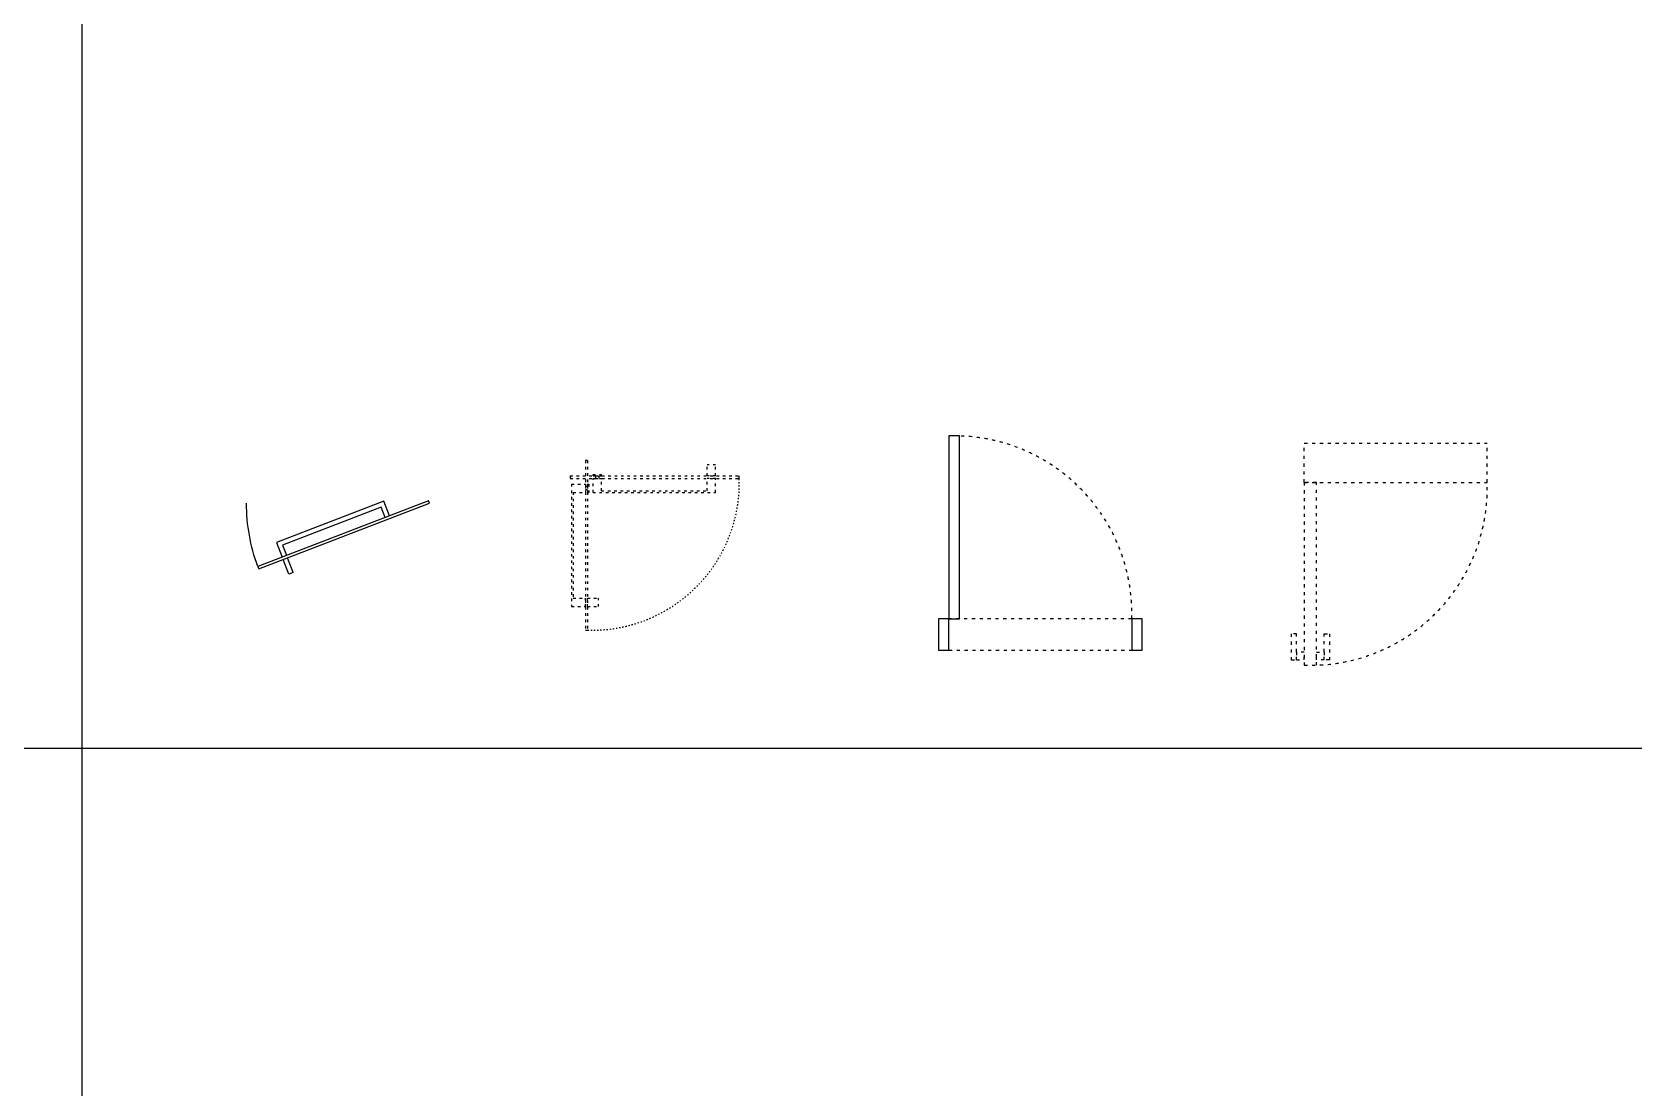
# Model space of a CAD drawing. Extents: x 185064 to 343242, y -369192 to -264966.
# Drawn here: x 191196 to 197328, y -356605 to -352560 of the extents above; entities that cross this region are included whole.
import ezdxf

# ---------------------------------------------------------------- set-up
doc = ezdxf.new("R2010")
doc.units = 0
doc.linetypes.add('ACAD_ISO03W100', pattern=[30, 12, -18])
for name, color, linetype in [('IDS-FIXT', 31, 'Continuous'), ('T-DIM', 9, 'Continuous'), ('固定家具', 3, 'Continuous')]:
    doc.layers.add(name, color=color, linetype=linetype)

# ---------------------------------------------------------------- blocks, each defined once
blk = doc.blocks.new('SH133-201opt1 B$0$gdfgsdfg')
at = {"layer": 'T-DIM', "color": 3, "linetype": 'ACAD_ISO03W100'}
blk.add_line((112180.2, 20409.4), (112180.2, 20399.3), dxfattribs=at)
at = {"layer": '固定家具', "color": 3, "linetype": 'ACAD_ISO03W100'}
for p, q in [((112265.2, 21124.3), (112252.1, 21124.3)), ((112252.1, 20327.3), (112252.1, 21124.3)), ((112265.2, 20327.3), (112265.2, 21124.3)), ((112199.8, 21013.1), (112199.8, 20973.9)), ((112252.1, 21013.1), (112199.8, 21013.1)), ((112252.1, 21013.1), (112252.1, 20973.9)), ((112265.2, 21013.1), (112265.2, 20973.9)), ((112330.6, 21013.1), (112265.2, 21013.1)), ((112330.6, 20435.5), (112330.6, 21013.1)), ((112252.1, 20973.9), (112199.8, 20973.9)), ((112322.8, 20973.9), (112265.2, 20973.9)), ((112322.8, 20474.8), (112322.8, 20973.9)), ((112245.6, 20435.5), (112245.6, 20474.8)), ((112252.1, 20474.8), (112245.6, 20474.8)), ((112252.1, 20435.5), (112252.1, 20474.8)), ((112265.2, 20435.5), (112265.2, 20474.8)), ((112322.8, 20474.8), (112265.2, 20474.8)), ((112180.2, 20409.4), (112980.2, 20409.4)), ((112180.2, 20399.3), (112980.2, 20399.3)), ((112252.1, 20435.5), (112245.6, 20435.5)), ((112252.1, 20463), (112265.2, 20463)), ((112252.1, 20447.3), (112265.2, 20447.3)), ((112330.6, 20435.5), (112265.2, 20435.5)), ((112291.4, 20415.9), (112330.6, 20415.9)), ((112291.4, 20409.4), (112291.4, 20415.9)), ((112291.4, 20409.4), (112330.6, 20409.4)), ((112291.4, 20399.3), (112330.6, 20399.3)), ((112291.4, 20333.9), (112291.4, 20399.3)), ((112303.2, 20409.4), (112303.2, 20399.3)), ((112318.9, 20409.4), (112318.9, 20399.3)), ((112330.6, 20409.4), (112330.6, 20415.9)), ((112330.6, 20341.7), (112330.6, 20399.3)), ((112869, 20461.7), (112829.7, 20461.7)), ((112829.7, 20409.4), (112829.7, 20461.7)), ((112869, 20409.4), (112829.7, 20409.4)), ((112869, 20399.3), (112829.7, 20399.3)), ((112829.7, 20341.7), (112829.7, 20399.3)), ((112869, 20409.4), (112869, 20461.7)), ((112869, 20333.9), (112869, 20399.3)), ((112980.2, 20399.3), (112980.2, 20409.4)), ((112252.1, 20327.3), (112265.2, 20327.3)), ((112291.4, 20333.9), (112869, 20333.9)), ((112330.6, 20341.7), (112829.7, 20341.7))]:
    blk.add_line(p, q, dxfattribs=at)
at = {"layer": '固定家具', "color": 3, "linetype": 'ACAD_ISO03W100', "ltscale": 0.5}
blk.add_arc((112286.3, 20430.7), 694.2, 358.23966, 92.28214, dxfattribs=at)
blk = doc.blocks.new('WAertawr')
at = {"color": 3, "linetype": 'ACAD_ISO03W100', "elevation": 0}
for points in [[(-403873.8, 46362.7), (-403827.6, 46362.7), (-403827.6, 45662.7), (-403873.8, 45662.7)], [(-403923.8, 46342.7), (-403903.8, 46342.7), (-403903.8, 46242.7), (-403923.8, 46242.7)], [(-403903.8, 46312.7), (-403903.8, 46342.7), (-403873.8, 46342.7), (-403873.8, 46312.7)], [(-403797.6, 46312.7), (-403797.6, 46342.7), (-403827.6, 46342.7), (-403827.6, 46312.7)], [(-403777.6, 46342.7), (-403797.6, 46342.7), (-403797.6, 46242.7), (-403777.6, 46242.7)]]:
    blk.add_lwpolyline(points, close=True, dxfattribs=at)
blk = doc.blocks.new('toilet d handle')
at = {"layer": 'IDS-FIXT', "color": 3}
blk.add_lwpolyline([(49666.3, -72251.2), (49669.9, -72241.9), (50323.3, -72493), (50319.7, -72502.3)], close=True, dxfattribs=at)
for points in [[(49819.2, -72299.3), (49840.7, -72243.3), (50251.5, -72401.1), (50229.9, -72457.1)], [(49836, -72305.7), (49851.1, -72266.5), (50228.2, -72411.4), (50213.1, -72450.6)], [(50188, -72516), (50209.6, -72460)], [(50188, -72516), (50204.8, -72522.4), (50226.4, -72466.4)]]:
    blk.add_lwpolyline(points, dxfattribs=at)
blk.add_arc((49666.3, -72251.2), 700.1, 339.80111, 0.00044, dxfattribs=at)

msp = doc.modelspace()

# ---------------------------------------------------------------- linework, layer by layer
at = {"color": 8}
for p, q in [((191386.1, -264965.6), (191386.1, -369192.2)), ((185063.7, -355303.8), (261952.9, -355303.8))]:
    msp.add_line(p, q, dxfattribs=at)
at = {"color": 3, "linetype": 'ACAD_ISO03W100'}
for p, q in [((196066.1, -354135.3), (196766.1, -354135.3)), ((196066.1, -354285.3), (196066.1, -354135.3)), ((196766.1, -354285.3), (196766.1, -354135.3)), ((196066.1, -354285.3), (196766.1, -354285.3)), ((195405.6, -354807.4), (194705.6, -354807.4)), ((194705.6, -354927.4), (195405.6, -354927.4))]:
    msp.add_line(p, q, dxfattribs=at)
at = {"color": 3}
for points in [[(194745.6, -354107.4), (194705.6, -354107.4), (194705.6, -354807.4), (194745.6, -354807.4)], [(194705.6, -354807.4), (194665.6, -354807.4), (194665.6, -354927.4), (194705.6, -354927.4)], [(195445.6, -354807.4), (195405.6, -354807.4), (195405.6, -354927.4), (195445.6, -354927.4)]]:
    msp.add_lwpolyline(points, close=True, dxfattribs=at)
at = {"color": 3, "linetype": 'ACAD_ISO03W100'}
for centre, radius, start, end in [((194725.6, -354787.4), 680.3, 358.31532, 91.68468), ((196089.1, -354308.4), 677.3, 268.04749, 1.95251)]:
    msp.add_arc(centre, radius, start, end, dxfattribs=at)

# ---------------------------------------------------------------- block references
at = {"color": 1, "xscale": 0.8119434931484283, "yscale": 0.8119434931484283, "zscale": 0.8119434931484283, "rotation": 270}
msp.add_blockref('SH133-201opt1 B$0$gdfgsdfg', (176751.1, -263117.6), dxfattribs=at)
at = {"color": 3, "xscale": -1, "rotation": 180}
msp.add_blockref('WAertawr', (599939.9, -308622.6, 0), dxfattribs=at)
at = {"color": 3, "extrusion": (0, 0, -1), "zscale": -1}
msp.add_blockref('toilet d handle', (-242383.4, -282114), dxfattribs=at)

doc.saveas('drawing.dxf')
